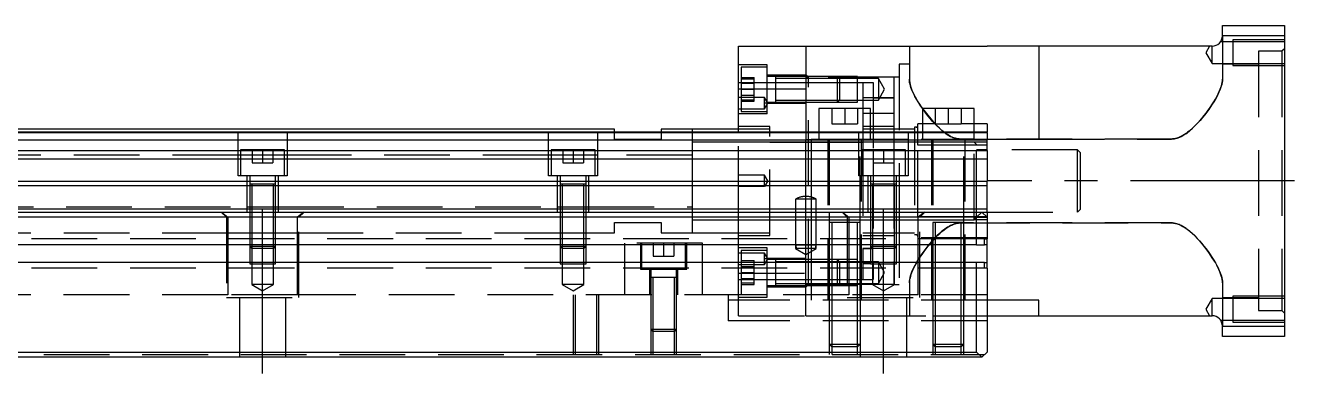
# Model space of a CAD drawing. Extents: x -20 to 920, y -365 to 120.
# Drawn here: x 454.1 to 699.5, y -328.6 to -261.5 of the extents above; entities that cross this region are included whole.
import ezdxf

# ---------------------------------------------------------------- set-up
doc = ezdxf.new("R2010")
doc.units = 0
doc.linetypes.add('CENTER', pattern=[50.8, 31.75, -6.35, 6.35, -6.35])
doc.linetypes.add('DASHED', pattern=[19.05, 12.7, -6.35])
doc.layers.get('0').update_dxf_attribs({"linetype": 'CONTINUOUS'})
doc.layers.add('CENTER', color=1, linetype='CENTER')

msp = doc.modelspace()

# ---------------------------------------------------------------- linework, layer by layer
at = {"color": 7, "linetype": 'CONTINUOUS'}
for p, q in [((685.5, -263.46), (685.5, -261.46)), ((685.5, -261.46), (697.5, -261.46)), ((697.5, -261.46), (697.5, -263.46)), ((697.5, -263.46), (685.5, -263.46)), ((697.5, -263.46), (697.5, -319.46)), ((592, -273.68), (592, -265.46)), ((592, -265.46), (605, -265.46)), ((605, -265.46), (640, -265.46)), ((605, -265.46), (605, -281.96)), ((650, -265.46), (640, -265.46)), ((683.5, -265.46), (650, -265.46)), ((650, -265.46), (650, -283.46)), ((592, -281.96), (592, -273.68)), ((592, -273.68), (605, -273.68)), ((607.5, -277.46), (607.5, -281.96)), ((617.5, -277.46), (607.5, -277.46)), ((617.5, -281.96), (617.5, -277.46)), ((627.5, -277.46), (627.5, -281.96)), ((637.5, -277.46), (627.5, -277.46)), ((637.5, -281.96), (637.5, -277.46)), ((568, -281.46), (394.5, -281.46)), ((394.5, -281.96), (640, -281.96)), ((568, -281.96), (568, -281.46)), ((583, -281.46), (577, -281.46)), ((577, -281.46), (577, -281.96)), ((592, -281.46), (583, -281.46)), ((583, -281.46), (583, -281.96)), ((583, -281.46), (583, -281.96)), ((640, -282.13), (640, -281.96)), ((394.5, -282.13), (640, -282.13)), ((394.5, -283.53), (640, -283.53)), ((640, -282.13), (640, -283.53)), ((650, -283.46), (640, -283.46)), ((640, -285.6), (640, -283.53)), ((394.5, -285.6), (640, -285.6)), ((640, -285.6), (640, -287.22)), ((394.5, -287.22), (640, -287.22)), ((640, -287.22), (640, -291.52)), ((394.5, -291.52), (640, -291.52)), ((640, -292.37), (640, -291.52)), ((0, -292.37), (640, -292.37)), ((640, -296.87), (640, -292.37)), ((0, -296.87), (640, -296.87)), ((1, -297.46), (639, -297.46)), ((638, -298.46), (2, -298.46)), ((638, -298.46), (639, -297.46)), ((638, -303.76), (638, -298.46)), ((639, -297.46), (640, -298.46)), ((639, -297.46), (640, -297.46)), ((640, -297.46), (640, -296.87)), ((640, -298.46), (640, -302.61)), ((635.5, -299.46), (629.5, -299.46)), ((638, -303.76), (2, -303.76)), ((638, -303.76), (639.5, -303.76)), ((639.5, -303.76), (639.5, -302.61)), ((639.5, -302.61), (640, -302.61)), ((640, -303.76), (639.5, -303.76)), ((640, -303.76), (640, -302.61)), ((640, -307.16), (640, -303.76)), ((638, -307.16), (2, -307.16)), ((639.5, -307.16), (638, -307.16)), ((638, -324.46), (638, -307.16)), ((639.5, -307.16), (640, -307.16)), ((639.5, -308.31), (639.5, -307.16)), ((640, -308.31), (639.5, -308.31)), ((640, -308.31), (640, -307.16)), ((640, -308.31), (640, -324.46)), ((650, -314.46), (640, -314.46)), ((650, -317.46), (650, -314.46)), ((640, -317.46), (650, -317.46)), ((650, -317.46), (683.5, -317.46)), ((685.5, -321.46), (685.5, -319.46)), ((685.5, -319.46), (697.5, -319.46)), ((697.5, -319.46), (697.5, -321.46)), ((697.5, -321.46), (685.5, -321.46)), ((639, -325.46), (1, -325.46)), ((2, -324.46), (638, -324.46)), ((639, -325.46), (638, -324.46)), ((640, -324.46), (639, -325.46))]:
    msp.add_line(p, q, dxfattribs=at)
at = {"color": 3, "linetype": 'DASHED'}
for p, q in [((685.12, -264.64), (685.14, -264.62)), ((687.5, -264.62), (685.14, -264.62)), ((685.5, -263.46), (685.5, -271.84)), ((697.5, -264.22), (687.5, -264.22)), ((687.5, -264.22), (687.5, -269.22)), ((697.5, -264.62), (687.5, -264.62)), ((625, -265.46), (625, -271.84)), ((683.01, -265.46), (682.29, -266.72)), ((682.29, -266.72), (683.5, -268.82)), ((683.5, -268.82), (683.5, -265.46)), ((697, -266.46), (692.5, -266.46)), ((692.5, -266.46), (692.5, -316.46)), ((697.5, -265.96), (697, -266.46)), ((697, -266.46), (697, -316.46)), ((597.5, -269.04), (592, -269.04)), ((597.5, -269.54), (592.5, -269.54)), ((592.5, -269.54), (592.5, -273.79)), ((597.5, -278.54), (597.5, -269.04)), ((625, -268.96), (623, -268.96)), ((623, -268.96), (623, -290.46)), ((683.5, -268.82), (687.5, -268.82)), ((692.5, -268.96), (685.5, -268.96)), ((687.5, -268.82), (697.5, -268.82)), ((687.5, -269.22), (697.5, -269.22)), ((592.5, -271.48), (595, -271.48)), ((592.5, -271.79), (595, -271.79)), ((595, -272.63), (595, -271.48)), ((605, -271.04), (597.5, -271.04)), ((599.1, -271.29), (597.5, -271.29)), ((599.1, -271.29), (599.09, -271.29)), ((599.1, -271.29), (599.1, -276.29)), ((599.1, -271.29), (599.1, -271.29)), ((605, -271.29), (599.1, -271.29)), ((599.1, -271.29), (599.1, -273.64)), ((599.1, -271.29), (599.1, -271.29)), ((605, -271.69), (599.1, -271.69)), ((605.5, -271.46), (605, -270.96)), ((611.1, -271.29), (605, -271.29)), ((611.1, -271.29), (605, -271.29)), ((605.5, -271.46), (605, -271.46)), ((611.5, -271.69), (605, -271.69)), ((622, -271.46), (605.5, -271.46)), ((605.5, -311.46), (605.5, -271.46)), ((611.5, -271.69), (611.1, -271.29)), ((615, -271.29), (611.1, -271.29)), ((611.1, -273.79), (611.1, -271.29)), ((615, -271.69), (611.5, -271.69)), ((611.5, -271.69), (611.5, -273.79)), ((615, -276.29), (615, -271.29)), ((619, -271.69), (615, -271.69)), ((620.21, -273.79), (619, -271.69)), ((619, -271.69), (619, -273.79)), ((623, -271.46), (622, -271.46)), ((622, -271.46), (622, -281.96)), ((625, -271.84), (625.01, -272.15)), ((625.01, -272.14), (625, -271.84)), ((625.05, -272.46), (625.01, -272.14)), ((625.01, -272.15), (625.06, -272.48)), ((685.49, -272.15), (685.44, -272.48)), ((685.45, -272.46), (685.49, -272.14)), ((685.49, -272.14), (685.5, -271.84)), ((685.5, -271.84), (685.49, -272.15)), ((592, -272.46), (592.5, -272.46)), ((592, -272.46), (592.5, -272.46)), ((592.5, -272.46), (597.5, -272.46)), ((592.5, -272.46), (597.5, -272.46)), ((592.5, -272.63), (595, -272.63)), ((592.5, -273.79), (592.5, -278.04)), ((592.5, -273.79), (595, -273.79)), ((595, -274.94), (595, -272.63)), ((597.5, -272.46), (599.1, -272.46)), ((597.5, -272.46), (599.1, -272.46)), ((599.1, -272.46), (605, -272.46)), ((599.1, -272.46), (605, -272.46)), ((599.1, -273.64), (599.1, -273.92)), ((599.1, -273.79), (599.1, -276.29)), ((599.1, -273.92), (599.1, -275.55)), ((605, -272.46), (616, -272.46)), ((605, -272.46), (616, -272.46)), ((611.1, -276.29), (611.1, -273.79)), ((611.5, -273.79), (611.5, -275.89)), ((616, -272.46), (618, -272.46)), ((616, -272.46), (616, -277.46)), ((618, -272.46), (618, -285.46)), ((619, -275.89), (620.21, -273.79)), ((619, -273.79), (619, -275.89)), ((625.12, -272.77), (625.05, -272.46)), ((625.06, -272.48), (625.13, -272.83)), ((625.2, -273.09), (625.12, -272.77)), ((625.13, -272.83), (625.23, -273.18)), ((625.3, -273.43), (625.2, -273.09)), ((625.23, -273.18), (625.35, -273.56)), ((625.43, -273.77), (625.3, -273.43)), ((625.35, -273.56), (625.5, -273.96)), ((625.62, -274.22), (625.43, -273.77)), ((625.5, -273.96), (625.68, -274.36)), ((625.83, -274.69), (625.62, -274.22)), ((625.68, -274.36), (625.87, -274.77)), ((626.08, -275.17), (625.83, -274.69)), ((684.42, -275.17), (684.67, -274.69)), ((684.82, -274.36), (684.63, -274.77)), ((684.67, -274.69), (684.88, -274.22)), ((685, -273.96), (684.82, -274.36)), ((684.88, -274.22), (685.07, -273.77)), ((685.15, -273.56), (685, -273.96)), ((685.07, -273.77), (685.2, -273.43)), ((685.27, -273.18), (685.15, -273.56)), ((685.2, -273.43), (685.3, -273.09)), ((685.37, -272.83), (685.27, -273.18)), ((685.3, -273.09), (685.38, -272.77)), ((685.44, -272.48), (685.37, -272.83)), ((685.38, -272.77), (685.45, -272.46)), ((597, -275.36), (592, -275.36)), ((592.5, -274.94), (595, -274.94)), ((592.5, -275.79), (595, -275.79)), ((592.5, -276.1), (595, -276.1)), ((595, -276.1), (595, -274.94)), ((597.66, -276.46), (597, -275.36)), ((597, -276.46), (597, -275.36)), ((597.5, -276.46), (597, -276.46)), ((597, -277.56), (597.66, -276.46)), ((597.66, -276.46), (597, -276.46)), ((597, -277.56), (597, -276.46)), ((597.5, -276.29), (599.1, -276.29)), ((597.66, -276.46), (597.5, -276.46)), ((605, -276.54), (597.5, -276.54)), ((599.09, -276.29), (599.1, -276.29)), ((599.1, -275.55), (599.1, -276.29)), ((599.1, -275.89), (605, -275.89)), ((599.1, -276.29), (599.1, -276.29)), ((599.1, -276.29), (605, -276.29)), ((605, -275.89), (611.5, -275.89)), ((605, -276.29), (611.1, -276.29)), ((605, -276.29), (611.1, -276.29)), ((611.1, -276.29), (611.5, -275.89)), ((611.1, -276.29), (615, -276.29)), ((611.5, -275.89), (615, -275.89)), ((615, -275.89), (619, -275.89)), ((618, -275.46), (616, -275.46)), ((618, -275.46), (622, -275.46)), ((622, -275.46), (618, -275.46)), ((625.87, -274.77), (626.11, -275.23)), ((626.36, -275.69), (626.08, -275.17)), ((626.11, -275.23), (626.37, -275.71)), ((626.68, -276.22), (626.36, -275.69)), ((626.37, -275.71), (626.66, -276.18)), ((626.66, -276.18), (626.96, -276.67)), ((627.02, -276.75), (626.68, -276.22)), ((626.96, -276.67), (627.3, -277.17)), ((627.38, -277.3), (627.02, -276.75)), ((627.3, -277.17), (627.51, -277.49)), ((683.2, -277.17), (682.85, -277.68)), ((683.12, -277.3), (683.48, -276.75)), ((683.54, -276.67), (683.2, -277.17)), ((683.48, -276.75), (683.82, -276.22)), ((683.84, -276.18), (683.54, -276.67)), ((683.82, -276.22), (684.14, -275.69)), ((684.13, -275.71), (683.84, -276.18)), ((684.39, -275.23), (684.13, -275.71)), ((684.14, -275.69), (684.42, -275.17)), ((684.63, -274.77), (684.39, -275.23)), ((592, -277.56), (597, -277.56)), ((597.5, -278.54), (592, -278.54)), ((592.5, -278.04), (597.5, -278.04)), ((610, -277.46), (610, -280.46)), ((612.5, -277.46), (612.5, -280.46)), ((615, -277.46), (615, -280.46)), ((616, -277.46), (616, -281.96)), ((617.5, -278.46), (616, -278.46)), ((617.5, -278.46), (616, -278.46)), ((622, -278.46), (617.5, -278.46)), ((622, -278.46), (617.5, -278.46)), ((627.76, -277.83), (627.38, -277.3)), ((627.51, -277.49), (629.94, -280.46)), ((628.16, -278.36), (627.76, -277.83)), ((628.57, -278.9), (628.16, -278.36)), ((629.01, -279.43), (628.57, -278.9)), ((629.43, -279.91), (629.01, -279.43)), ((630, -277.46), (630, -280.46)), ((632.5, -277.46), (632.5, -280.46)), ((635, -277.46), (635, -280.46)), ((681.07, -279.91), (681.49, -279.43)), ((681.64, -279.25), (681.18, -279.79)), ((681.49, -279.43), (681.93, -278.9)), ((682.08, -278.7), (681.64, -279.25)), ((681.93, -278.9), (682.34, -278.36)), ((682.47, -278.19), (682.08, -278.7)), ((682.34, -278.36), (682.74, -277.83)), ((682.85, -277.68), (682.47, -278.19)), ((682.74, -277.83), (683.12, -277.3)), ((495.25, -290.46), (495.25, -281.96)), ((504.75, -281.96), (504.75, -290.46)), ((555.25, -290.46), (555.25, -281.96)), ((564.75, -281.96), (564.75, -290.46)), ((568, -283.46), (568, -281.96)), ((577, -281.96), (577, -283.46)), ((583, -281.96), (583, -291.46)), ((583, -281.96), (583, -291.46)), ((598, -280.96), (592, -280.96)), ((598, -281.46), (592, -281.46)), ((592, -297.46), (592, -281.96)), ((598, -301.96), (598, -280.96)), ((605, -281.96), (605, -283.46)), ((607.5, -281.96), (607.5, -283.46)), ((610, -280.46), (612.5, -280.46)), ((612.5, -280.46), (615, -280.46)), ((615.25, -290.46), (615.25, -281.96)), ((622, -280.96), (616, -280.96)), ((617.5, -281.46), (616, -281.46)), ((616, -281.96), (616, -283.46)), ((622, -281.46), (617.5, -281.46)), ((617.5, -283.46), (617.5, -281.96)), ((626, -281.46), (622, -281.46)), ((622, -281.96), (622, -283.46)), ((624.75, -281.96), (624.75, -290.46)), ((626.31, -281.09), (626, -281.09)), ((626, -281.09), (626, -281.96)), ((626, -281.96), (626, -283.46)), ((626.63, -281.96), (626.63, -280.46)), ((627.5, -280.46), (626.63, -280.46)), ((626.63, -283.46), (626.63, -281.96)), ((630, -280.46), (627.5, -280.46)), ((627.5, -281.96), (627.5, -283.46)), ((629.86, -280.39), (629.43, -279.91)), ((630.32, -280.85), (629.86, -280.39)), ((629.94, -280.46), (631.58, -281.97)), ((630, -280.46), (632.5, -280.46)), ((630.8, -281.31), (630.32, -280.85)), ((631.3, -281.75), (630.8, -281.31)), ((631.83, -282.16), (631.3, -281.75)), ((631.58, -281.97), (631.72, -282.07)), ((631.72, -282.07), (632.01, -282.29)), ((632.5, -280.46), (635, -280.46)), ((637.5, -280.46), (635, -280.46)), ((640, -280.46), (637.5, -280.46)), ((637.5, -283.46), (637.5, -281.96)), ((640, -280.46), (640, -281.96)), ((678.78, -282.07), (678.49, -282.29)), ((678.67, -282.16), (679.2, -281.75)), ((679.07, -281.85), (678.78, -282.07)), ((679.64, -281.36), (679.07, -281.85)), ((679.2, -281.75), (679.7, -281.31)), ((680.18, -280.85), (679.64, -281.36)), ((679.7, -281.31), (680.18, -280.85)), ((680.69, -280.33), (680.18, -280.85)), ((680.18, -280.85), (680.64, -280.39)), ((680.64, -280.39), (681.07, -279.91)), ((681.18, -279.79), (680.69, -280.33)), ((577, -283.46), (568, -283.46)), ((592, -283.96), (583, -283.96)), ((598, -283.96), (592, -283.96)), ((605, -283.96), (598, -283.96)), ((598, -283.96), (605, -283.96)), ((605, -283.46), (606, -283.46)), ((605, -294.46), (605, -283.46)), ((609.5, -283.96), (605, -283.96)), ((605, -283.96), (609.5, -283.96)), ((615.25, -283.46), (606, -283.46)), ((606, -283.46), (606, -294.58)), ((609.25, -283.46), (609.25, -314.46)), ((609.5, -283.46), (609.5, -297.46)), ((615.25, -283.96), (609.5, -283.96)), ((609.5, -283.96), (615.25, -283.96)), ((624.75, -283.46), (615.25, -283.46)), ((615.5, -283.96), (615.25, -283.96)), ((615.25, -283.96), (615.5, -283.96)), ((615.5, -299.47), (615.5, -283.46)), ((616, -283.96), (615.5, -283.96)), ((615.5, -283.96), (616, -283.96)), ((615.75, -285.46), (615.75, -283.46)), ((616, -283.46), (616, -285.46)), ((622, -283.96), (616, -283.96)), ((622, -283.46), (622, -285.46)), ((624.75, -283.96), (622, -283.96)), ((640, -283.46), (624.75, -283.46)), ((626, -283.96), (624.75, -283.96)), ((626, -283.46), (626, -301.84)), ((626.63, -283.96), (626, -283.96)), ((626.63, -283.96), (626, -283.96)), ((626.63, -284.54), (626.63, -283.46)), ((629.5, -283.96), (626.63, -283.96)), ((629.5, -283.96), (626.63, -283.96)), ((626.63, -298.39), (626.63, -284.54)), ((629.5, -284.54), (626.63, -284.54)), ((629.25, -283.46), (629.25, -314.46)), ((629.5, -283.46), (629.5, -299.47)), ((635.5, -283.96), (629.5, -283.96)), ((635.5, -283.96), (629.5, -283.96)), ((635.5, -284.54), (629.5, -284.54)), ((632.1, -282.35), (631.83, -282.16)), ((632.01, -282.29), (632.31, -282.49)), ((632.38, -282.53), (632.1, -282.35)), ((632.31, -282.49), (632.63, -282.68)), ((632.66, -282.7), (632.38, -282.53)), ((632.63, -282.68), (632.96, -282.86)), ((632.95, -282.86), (632.66, -282.7)), ((633.25, -283), (632.95, -282.86)), ((632.96, -282.86), (633.17, -282.96)), ((633.17, -282.96), (633.39, -283.06)), ((633.57, -283.12), (633.25, -283)), ((633.39, -283.06), (633.61, -283.14)), ((633.74, -283.18), (633.57, -283.12)), ((633.61, -283.14), (633.84, -283.21)), ((633.92, -283.24), (633.74, -283.18)), ((633.84, -283.21), (634.07, -283.28)), ((634.1, -283.28), (633.92, -283.24)), ((634.07, -283.28), (634.31, -283.33)), ((634.28, -283.32), (634.1, -283.28)), ((634.46, -283.35), (634.28, -283.32)), ((634.31, -283.33), (634.48, -283.35)), ((634.64, -283.37), (634.46, -283.35)), ((634.48, -283.35), (634.65, -283.37)), ((634.82, -283.38), (634.64, -283.37)), ((634.65, -283.37), (634.83, -283.38)), ((635, -283.39), (634.82, -283.38)), ((634.83, -283.38), (635, -283.39)), ((675.5, -283.39), (635, -283.39)), ((635, -283.39), (637.5, -283.39)), ((635.5, -299.47), (635.5, -283.46)), ((637.5, -283.96), (635.5, -283.96)), ((637.5, -283.96), (635.5, -283.96)), ((640, -284.54), (635.5, -284.54)), ((635.75, -314.46), (635.75, -283.46)), ((637.5, -283.39), (640, -283.39)), ((638, -284.46), (637.5, -283.96)), ((637.5, -298.96), (637.5, -283.96)), ((640, -283.96), (637.5, -283.96)), ((638, -298.46), (638, -284.46)), ((640, -283.39), (650, -283.39)), ((650, -283.39), (675.5, -283.39)), ((675.5, -283.39), (675.68, -283.38)), ((675.67, -283.38), (675.5, -283.39)), ((675.85, -283.37), (675.67, -283.38)), ((675.68, -283.38), (675.86, -283.37)), ((676.02, -283.35), (675.85, -283.37)), ((675.86, -283.37), (676.04, -283.35)), ((676.19, -283.33), (676.02, -283.35)), ((676.04, -283.35), (676.22, -283.32)), ((676.43, -283.28), (676.19, -283.33)), ((676.22, -283.32), (676.4, -283.28)), ((676.4, -283.28), (676.58, -283.24)), ((676.66, -283.21), (676.43, -283.28)), ((676.58, -283.24), (676.76, -283.18)), ((676.89, -283.14), (676.66, -283.21)), ((676.76, -283.18), (676.93, -283.12)), ((677.11, -283.06), (676.89, -283.14)), ((676.93, -283.12), (677.25, -283)), ((677.33, -282.96), (677.11, -283.06)), ((677.25, -283), (677.55, -282.86)), ((677.54, -282.86), (677.33, -282.96)), ((677.87, -282.68), (677.54, -282.86)), ((677.55, -282.86), (677.84, -282.7)), ((677.84, -282.7), (678.12, -282.53)), ((678.19, -282.49), (677.87, -282.68)), ((678.12, -282.53), (678.4, -282.35)), ((678.49, -282.29), (678.19, -282.49)), ((678.4, -282.35), (678.67, -282.16)), ((495.25, -286.46), (444.75, -286.46)), ((495.75, -286.46), (495.25, -286.46)), ((495.75, -285.46), (495.75, -290.46)), ((504.25, -285.46), (495.75, -285.46)), ((504.25, -286.46), (495.75, -286.46)), ((498, -285.46), (498, -287.96)), ((500, -285.46), (500, -287.96)), ((502, -285.46), (502, -287.96)), ((504.25, -290.46), (504.25, -285.46)), ((504.75, -286.46), (504.25, -286.46)), ((555.25, -286.46), (504.75, -286.46)), ((555.75, -286.46), (555.25, -286.46)), ((555.75, -285.46), (555.75, -290.46)), ((564.25, -285.46), (555.75, -285.46)), ((564.25, -286.46), (555.75, -286.46)), ((558, -285.46), (558, -287.96)), ((560, -285.46), (560, -287.96)), ((562, -285.46), (562, -287.96)), ((564.25, -290.46), (564.25, -285.46)), ((564.75, -286.46), (564.25, -286.46)), ((583, -286.46), (564.75, -286.46)), ((615.75, -285.46), (615.75, -290.46)), ((624.25, -285.46), (615.75, -285.46)), ((616, -285.46), (616, -307.16)), ((618, -285.46), (618, -287.96)), ((620, -285.46), (620, -287.96)), ((622, -285.46), (622, -287.96)), ((624.25, -290.46), (624.25, -285.46)), ((640, -285.46), (638, -285.46)), ((657.5, -285.46), (640, -285.46)), ((658, -285.96), (657.5, -285.46)), ((657.5, -297.46), (657.5, -285.46)), ((658, -285.96), (658, -296.96)), ((498, -287.96), (500, -287.96)), ((500, -287.96), (502, -287.96)), ((558, -287.96), (560, -287.96)), ((560, -287.96), (562, -287.96)), ((618, -287.96), (618, -310.46)), ((618, -287.96), (620, -287.96)), ((620, -287.96), (622, -287.96)), ((622, -287.96), (622, -307.16)), ((504.75, -290.46), (495.25, -290.46)), ((497, -297.46), (497, -290.46)), ((497.5, -290.46), (497.5, -292.06)), ((502.5, -292.06), (502.5, -290.46)), ((503, -290.46), (503, -297.46)), ((564.75, -290.46), (555.25, -290.46)), ((557, -297.46), (557, -290.46)), ((557.5, -290.46), (557.5, -292.06)), ((562.5, -292.06), (562.5, -290.46)), ((563, -290.46), (563, -297.46)), ((583, -291.46), (583, -297.46)), ((583, -291.46), (583, -297.46)), ((597, -290.36), (592, -290.36)), ((597.66, -291.46), (597, -290.36)), ((597, -292.56), (597, -290.36)), ((597.66, -291.46), (597, -292.56)), ((624.75, -290.46), (615.25, -290.46)), ((615.75, -314.46), (615.75, -290.46)), ((617, -297.46), (617, -290.46)), ((617.5, -290.46), (617.5, -292.06)), ((622.5, -292.06), (622.5, -290.46)), ((623, -290.46), (623, -297.46)), ((502.5, -292.06), (497.5, -292.06)), ((497.5, -292.06), (497.5, -292.07)), ((497.5, -292.06), (497.5, -297.46)), ((497.5, -292.06), (497.5, -292.06)), ((497.9, -292.06), (497.9, -297.46)), ((502.1, -297.46), (502.1, -292.06)), ((502.5, -292.07), (502.5, -292.06)), ((502.5, -292.06), (502.5, -292.06)), ((502.5, -297.46), (502.5, -292.06)), ((562.5, -292.06), (557.5, -292.06)), ((557.5, -292.06), (557.5, -297.46)), ((557.5, -292.06), (557.5, -292.06)), ((557.5, -292.06), (557.5, -292.07)), ((557.9, -292.06), (557.9, -297.46)), ((562.1, -297.46), (562.1, -292.06)), ((562.5, -292.06), (562.5, -292.06)), ((562.5, -297.46), (562.5, -292.06)), ((562.5, -292.07), (562.5, -292.06)), ((597, -292.56), (592, -292.56)), ((622.5, -292.06), (617.5, -292.06)), ((622.5, -292.06), (617.5, -292.06)), ((617.5, -292.06), (617.5, -297.46)), ((617.5, -292.06), (617.5, -292.06)), ((617.5, -292.06), (617.5, -292.07)), ((617.9, -292.06), (617.9, -297.46)), ((622.1, -297.46), (622.1, -292.06)), ((622.5, -292.06), (622.5, -292.06)), ((622.5, -297.46), (622.5, -292.06)), ((622.5, -292.07), (622.5, -292.06)), ((443, -296.46), (497, -296.46)), ((497, -296.46), (497.5, -296.46)), ((497.5, -296.46), (497.9, -296.46)), ((497.9, -296.46), (502.1, -296.46)), ((502.1, -296.46), (502.5, -296.46)), ((502.5, -296.46), (503, -296.46)), ((503, -296.46), (557, -296.46)), ((557, -296.46), (557.5, -296.46)), ((557.5, -296.46), (557.9, -296.46)), ((557.9, -296.46), (562.1, -296.46)), ((562.1, -296.46), (562.5, -296.46)), ((562.5, -296.46), (563, -296.46)), ((563, -296.46), (583, -296.46)), ((603, -294.96), (603, -297.46)), ((607, -294.96), (603, -294.96)), ((605.06, -294.46), (604.94, -294.46)), ((605, -297.46), (605, -294.46)), ((606, -294.58), (606, -297.46)), ((607, -297.46), (607, -294.96)), ((492, -297.46), (493, -298.46)), ((492.06, -297.46), (493.29, -298.46)), ((493, -298.46), (493, -313.96)), ((493.29, -298.46), (493.29, -303.76)), ((497.5, -297.46), (497.5, -303.76)), ((497.5, -297.46), (497.5, -303.76)), ((497.9, -297.46), (497.9, -303.76)), ((502.1, -303.76), (502.1, -297.46)), ((502.5, -303.76), (502.5, -297.46)), ((502.5, -303.76), (502.5, -297.46)), ((507.94, -297.46), (506.71, -298.46)), ((506.71, -303.76), (506.71, -298.46)), ((507, -298.46), (508, -297.46)), ((507, -313.96), (507, -298.46)), ((557.5, -297.46), (557.5, -303.76)), ((557.5, -297.46), (557.5, -303.76)), ((557.9, -297.46), (557.9, -303.76)), ((562.1, -303.76), (562.1, -297.46)), ((562.5, -303.76), (562.5, -297.46)), ((562.5, -303.76), (562.5, -297.46)), ((583, -297.46), (583, -301.46)), ((583, -297.46), (583, -301.46)), ((583, -298.96), (592, -298.96)), ((592, -303.76), (592, -297.46)), ((592, -298.96), (598, -298.96)), ((598, -298.96), (603, -298.96)), ((598, -298.96), (603, -298.96)), ((603, -297.46), (603, -303.76)), ((603, -298.96), (605, -298.96)), ((603, -298.96), (605, -298.96)), ((605, -303.76), (605, -297.46)), ((605, -298.96), (607, -298.96)), ((605, -298.96), (607, -298.96)), ((606, -297.46), (606, -303.76)), ((607, -303.76), (607, -297.46)), ((607, -298.96), (609.5, -298.96)), ((607, -298.96), (609.5, -298.96)), ((609.5, -297.46), (609.5, -299.46)), ((609.5, -298.96), (616, -298.96)), ((609.5, -298.96), (616, -298.96)), ((612, -297.46), (613, -298.46)), ((612.06, -297.46), (613.29, -298.46)), ((613, -298.46), (613, -313.96)), ((613.29, -298.46), (613.29, -303.76)), ((616, -298.96), (626, -298.96)), ((617.5, -297.46), (617.5, -303.76)), ((617.5, -297.46), (617.5, -303.76)), ((617.9, -297.46), (617.9, -303.76)), ((622.1, -303.76), (622.1, -297.46)), ((622.5, -303.76), (622.5, -297.46)), ((622.5, -303.76), (622.5, -297.46)), ((623, -297.46), (623, -313.96)), ((626, -298.96), (637.5, -298.96)), ((626.63, -298.39), (626.63, -302.46)), ((640, -298.39), (626.63, -298.39)), ((627.94, -297.46), (626.71, -298.46)), ((626.71, -303.76), (626.71, -298.46)), ((627, -298.46), (628, -297.46)), ((627, -313.96), (627, -298.46)), ((637.5, -298.96), (638, -298.46)), ((640, -298.96), (637.5, -298.96)), ((638, -298.46), (640, -298.46)), ((640, -297.46), (657.5, -297.46)), ((640, -297.46), (640, -298.39)), ((657.5, -297.46), (658, -296.96)), ((442.5, -301.46), (493.29, -301.46)), ((493.29, -301.46), (497.5, -301.46)), ((497.5, -301.46), (497.9, -301.46)), ((497.9, -301.46), (502.1, -301.46)), ((502.1, -301.46), (502.5, -301.46)), ((502.5, -301.46), (506.71, -301.46)), ((506.71, -301.46), (557.5, -301.46)), ((557.5, -301.46), (557.9, -301.46)), ((557.9, -301.46), (562.1, -301.46)), ((562.1, -301.46), (562.5, -301.46)), ((562.5, -301.46), (568, -301.46)), ((568, -299.46), (577, -299.46)), ((568, -301.46), (568, -299.46)), ((577, -299.46), (577, -301.46)), ((577, -301.46), (583, -301.46)), ((583, -301.46), (592, -301.46)), ((592, -301.46), (598, -301.46)), ((615.5, -299.46), (609.5, -299.46)), ((609.5, -299.46), (609.5, -299.47)), ((609.5, -299.46), (609.5, -303.76)), ((609.5, -299.46), (609.5, -299.46)), ((610, -299.46), (610, -303.76)), ((615, -307.16), (615, -299.46)), ((615.5, -307.16), (615.5, -299.46)), ((616, -301.46), (626, -301.46)), ((635.5, -299.46), (629.5, -299.46)), ((629.5, -299.46), (629.5, -307.16)), ((630, -299.46), (630, -307.16)), ((630.32, -302.08), (630.86, -301.57)), ((630.8, -301.62), (630.32, -302.08)), ((631.3, -301.18), (630.8, -301.62)), ((630.86, -301.57), (631.43, -301.08)), ((631.83, -300.77), (631.3, -301.18)), ((631.43, -301.08), (631.72, -300.86)), ((631.72, -300.86), (632.01, -300.64)), ((632.1, -300.58), (631.83, -300.77)), ((632.01, -300.64), (632.31, -300.44)), ((632.38, -300.4), (632.1, -300.58)), ((632.31, -300.44), (632.63, -300.25)), ((632.66, -300.23), (632.38, -300.4)), ((632.63, -300.25), (632.96, -300.07)), ((632.95, -300.07), (632.66, -300.23)), ((633.25, -299.93), (632.95, -300.07)), ((632.96, -300.07), (633.17, -299.97)), ((633.17, -299.97), (633.39, -299.87)), ((633.57, -299.81), (633.25, -299.93)), ((633.39, -299.87), (633.61, -299.79)), ((633.74, -299.75), (633.57, -299.81)), ((633.61, -299.79), (633.84, -299.72)), ((633.92, -299.69), (633.74, -299.75)), ((633.84, -299.72), (634.07, -299.65)), ((634.1, -299.65), (633.92, -299.69)), ((634.07, -299.65), (634.31, -299.6)), ((634.28, -299.61), (634.1, -299.65)), ((634.46, -299.58), (634.28, -299.61)), ((634.31, -299.6), (634.48, -299.58)), ((634.64, -299.56), (634.46, -299.58)), ((634.48, -299.58), (634.65, -299.56)), ((634.82, -299.55), (634.64, -299.56)), ((634.65, -299.56), (634.83, -299.55)), ((635, -299.54), (634.82, -299.55)), ((634.83, -299.55), (635, -299.54)), ((635, -307.16), (635, -299.46)), ((635.56, -299.54), (635, -299.54)), ((635, -299.54), (635.56, -299.54)), ((635.5, -307.16), (635.5, -299.46)), ((675.5, -299.54), (635.56, -299.54)), ((635.56, -299.54), (675.5, -299.54)), ((675.5, -299.54), (675.68, -299.55)), ((675.67, -299.55), (675.5, -299.54)), ((675.85, -299.56), (675.67, -299.55)), ((675.68, -299.55), (675.86, -299.56)), ((676.02, -299.58), (675.85, -299.56)), ((675.86, -299.56), (676.04, -299.58)), ((676.19, -299.6), (676.02, -299.58)), ((676.04, -299.58), (676.22, -299.61)), ((676.43, -299.65), (676.19, -299.6)), ((676.22, -299.61), (676.4, -299.65)), ((676.4, -299.65), (676.58, -299.69)), ((676.66, -299.72), (676.43, -299.65)), ((676.58, -299.69), (676.76, -299.75)), ((676.89, -299.79), (676.66, -299.72)), ((676.76, -299.75), (676.93, -299.81)), ((677.11, -299.87), (676.89, -299.79)), ((676.93, -299.81), (677.25, -299.93)), ((677.33, -299.97), (677.11, -299.87)), ((677.25, -299.93), (677.55, -300.07)), ((677.54, -300.07), (677.33, -299.97)), ((677.87, -300.25), (677.54, -300.07)), ((677.55, -300.07), (677.84, -300.23)), ((677.84, -300.23), (678.12, -300.4)), ((678.19, -300.44), (677.87, -300.25)), ((678.12, -300.4), (678.4, -300.58)), ((678.49, -300.64), (678.19, -300.44)), ((678.4, -300.58), (678.67, -300.77)), ((678.78, -300.86), (678.49, -300.64)), ((678.67, -300.77), (679.2, -301.18)), ((679.07, -301.08), (678.78, -300.86)), ((679.64, -301.57), (679.07, -301.08)), ((679.2, -301.18), (679.7, -301.62)), ((680.18, -302.08), (679.64, -301.57)), ((679.7, -301.62), (680.18, -302.08)), ((639.5, -302.61), (0.5, -302.61)), ((493.29, -303.76), (493.29, -307.16)), ((497.5, -303.76), (497.5, -304.07)), ((497.5, -303.76), (497.5, -304.07)), ((497.5, -304.07), (497.9, -304.47)), ((497.5, -304.07), (502.5, -304.07)), ((497.5, -304.07), (497.5, -307.16)), ((497.9, -303.76), (497.9, -304.47)), ((502.1, -304.47), (502.1, -303.76)), ((502.1, -304.47), (502.5, -304.07)), ((502.5, -304.07), (502.5, -303.76)), ((502.5, -304.07), (502.5, -303.76)), ((502.5, -307.16), (502.5, -304.07)), ((506.71, -307.16), (506.71, -303.76)), ((557.5, -303.76), (557.5, -304.07)), ((557.5, -303.76), (557.5, -304.07)), ((557.5, -304.07), (557.9, -304.47)), ((557.5, -304.07), (562.5, -304.07)), ((557.5, -304.07), (557.5, -307.16)), ((557.9, -303.76), (557.9, -304.47)), ((562.1, -304.47), (562.1, -303.76)), ((562.1, -304.47), (562.5, -304.07)), ((562.5, -304.07), (562.5, -303.76)), ((562.5, -304.07), (562.5, -303.76)), ((562.5, -307.16), (562.5, -304.07)), ((585, -303.46), (570, -303.46)), ((570, -303.76), (570, -303.46)), ((570, -307.16), (570, -303.76)), ((573, -303.46), (573, -308.46)), ((573.25, -303.46), (573.25, -303.76)), ((573.25, -303.76), (573.25, -307.16)), ((575.5, -303.46), (575.5, -305.96)), ((577.5, -303.46), (577.5, -305.96)), ((579.5, -303.46), (579.5, -305.96)), ((581.75, -303.76), (581.75, -303.46)), ((581.75, -307.16), (581.75, -303.76)), ((582, -308.46), (582, -303.46)), ((585, -303.76), (585, -303.46)), ((585, -307.16), (585, -303.76)), ((592, -301.96), (598, -301.96)), ((592, -307.16), (592, -303.76)), ((603, -303.76), (603, -303.83)), ((603, -303.83), (603, -304.47)), ((603, -303.83), (603.17, -304.47)), ((607, -303.83), (603, -303.83)), ((605, -304.47), (605, -303.76)), ((606, -303.76), (606, -304.47)), ((606.83, -304.47), (607, -303.83)), ((607, -303.83), (607, -303.76)), ((607, -304.47), (607, -303.83)), ((609.5, -303.76), (609.5, -307.16)), ((610, -303.76), (610, -307.16)), ((613.29, -303.76), (613.29, -307.16)), ((616, -301.96), (622, -301.96)), ((617.5, -303.76), (617.5, -304.07)), ((617.5, -303.76), (617.5, -304.07)), ((617.5, -304.07), (617.9, -304.47)), ((617.5, -304.07), (622.5, -304.07)), ((617.5, -304.07), (617.5, -307.16)), ((617.9, -303.76), (617.9, -304.47)), ((622.1, -304.47), (622.1, -303.76)), ((622.1, -304.47), (622.5, -304.07)), ((622.5, -304.07), (622.5, -303.76)), ((622.5, -304.07), (622.5, -303.76)), ((622.5, -307.16), (622.5, -304.07)), ((626.31, -301.84), (626, -301.84)), ((640, -302.46), (626.63, -302.46)), ((626.71, -307.16), (626.71, -303.76)), ((628.57, -304.03), (628.16, -304.57)), ((628.42, -304.23), (628.86, -303.68)), ((629.01, -303.5), (628.57, -304.03)), ((628.86, -303.68), (629.32, -303.14)), ((629.43, -303.02), (629.01, -303.5)), ((629.32, -303.14), (629.81, -302.6)), ((629.5, -302.94), (629.43, -303.02)), ((630, -302.41), (629.5, -302.94)), ((629.81, -302.6), (630.32, -302.08)), ((630.32, -302.08), (630, -302.41)), ((680.18, -302.08), (680.64, -302.54)), ((680.69, -302.6), (680.18, -302.08)), ((680.64, -302.54), (681.07, -303.02)), ((681.18, -303.14), (680.69, -302.6)), ((681.07, -303.02), (681.49, -303.5)), ((681.64, -303.68), (681.18, -303.14)), ((681.49, -303.5), (681.93, -304.03)), ((682.08, -304.23), (681.64, -303.68)), ((681.93, -304.03), (682.34, -304.57)), ((502.1, -304.47), (497.9, -304.47)), ((497.9, -304.47), (497.9, -307.46)), ((502.1, -307.46), (502.1, -304.47)), ((562.1, -304.47), (557.9, -304.47)), ((557.9, -304.47), (557.9, -307.46)), ((562.1, -307.46), (562.1, -304.47)), ((575.5, -305.96), (577.5, -305.96)), ((577.5, -305.96), (579.5, -305.96)), ((597.5, -304.39), (592, -304.39)), ((597, -305.36), (592, -305.36)), ((597.5, -304.89), (592.5, -304.89)), ((592.5, -304.89), (592.5, -307.16)), ((597.66, -306.46), (597, -305.36)), ((597, -306.46), (597, -305.36)), ((597, -307.56), (597.66, -306.46)), ((597, -307.56), (597, -306.46)), ((597.66, -306.46), (597, -306.46)), ((597.5, -309.14), (597.5, -304.39)), ((605, -306.39), (597.5, -306.39)), ((603, -304.47), (605, -305.62)), ((607, -304.47), (603, -304.47)), ((605, -305.62), (607, -304.47)), ((605, -307.16), (605, -304.47)), ((606, -304.47), (606, -307.16)), ((616, -304.47), (617.9, -304.47)), ((617.9, -304.47), (616, -304.47)), ((622.1, -304.47), (617.9, -304.47)), ((617.9, -304.47), (617.9, -307.46)), ((622.1, -307.46), (622.1, -304.47)), ((626.66, -306.75), (626.96, -306.26)), ((627.02, -306.18), (626.71, -306.67)), ((626.96, -306.26), (627.3, -305.76)), ((627.38, -305.63), (627.02, -306.18)), ((627.3, -305.76), (627.65, -305.25)), ((627.76, -305.1), (627.38, -305.63)), ((627.65, -305.25), (628.03, -304.74)), ((628.16, -304.57), (627.76, -305.1)), ((628.03, -304.74), (628.42, -304.23)), ((682.47, -304.74), (682.08, -304.23)), ((682.34, -304.57), (682.74, -305.1)), ((682.85, -305.25), (682.47, -304.74)), ((682.74, -305.1), (683.12, -305.63)), ((683.2, -305.76), (682.85, -305.25)), ((683.12, -305.63), (683.48, -306.18)), ((683.54, -306.26), (683.2, -305.76)), ((683.48, -306.18), (683.82, -306.71)), ((683.84, -306.75), (683.54, -306.26)), ((639.5, -308.31), (0.5, -308.31)), ((493.29, -307.16), (493.29, -313.46)), ((497.5, -307.16), (497.5, -307.46)), ((497.5, -307.46), (502.5, -307.46)), ((497.9, -307.46), (497.9, -311.46)), ((502.1, -311.46), (502.1, -307.46)), ((502.5, -307.46), (502.5, -307.16)), ((506.71, -313.46), (506.71, -307.16)), ((557.5, -307.16), (557.5, -307.46)), ((557.5, -307.46), (562.5, -307.46)), ((557.9, -307.46), (557.9, -311.46)), ((562.1, -311.46), (562.1, -307.46)), ((562.5, -307.46), (562.5, -307.16)), ((570, -313.46), (570, -307.16)), ((573, -308.46), (582, -308.46)), ((573.25, -307.16), (573.25, -308.46)), ((574.75, -308.46), (574.75, -313.46)), ((575, -308.46), (575, -310.06)), ((580, -310.06), (580, -308.46)), ((580.25, -313.46), (580.25, -308.46)), ((581.75, -308.46), (581.75, -307.16)), ((585, -313.46), (585, -307.16)), ((592, -309.25), (592, -307.16)), ((592, -307.56), (597, -307.56)), ((592.5, -306.83), (595, -306.83)), ((592.5, -307.14), (595, -307.14)), ((592.5, -307.16), (592.5, -313.39)), ((592.5, -307.99), (595, -307.99)), ((595, -307.14), (595, -306.83)), ((595, -309.14), (595, -307.14)), ((599.1, -306.64), (597.5, -306.64)), ((599.1, -306.64), (599.09, -306.64)), ((599.1, -306.64), (599.1, -306.64)), ((605, -306.64), (599.1, -306.64)), ((599.1, -306.64), (599.1, -307.16)), ((605, -307.04), (599.1, -307.04)), ((599.1, -307.16), (599.1, -311.64)), ((609.5, -306.64), (605, -306.64)), ((609.5, -306.64), (605, -306.64)), ((609.5, -307.04), (605, -307.04)), ((605, -314.46), (605, -307.16)), ((606, -307.16), (606, -314.46)), ((610, -306.64), (609.5, -306.64)), ((610, -306.64), (609.5, -306.64)), ((610, -307.04), (609.5, -307.04)), ((609.5, -307.16), (609.5, -314.46)), ((611.1, -306.64), (610, -306.64)), ((611.1, -306.64), (610, -306.64)), ((611.5, -307.04), (610, -307.04)), ((610, -307.16), (610, -314.46)), ((613.29, -306.64), (611.1, -306.64)), ((611.1, -307.16), (611.1, -306.64)), ((611.5, -307.04), (611.1, -306.64)), ((611.1, -311.64), (611.1, -307.16)), ((611.5, -307.04), (611.5, -307.16)), ((615, -307.04), (611.5, -307.04)), ((611.5, -307.16), (611.5, -311.24)), ((615, -306.64), (613.29, -306.64)), ((613.29, -307.16), (613.29, -313.46)), ((619, -307.04), (615, -307.04)), ((615, -313.46), (615, -307.16)), ((615.5, -313.46), (615.5, -307.16)), ((616, -307.16), (616, -310.46)), ((617.5, -307.46), (616, -307.46)), ((617.5, -307.16), (617.5, -307.46)), ((617.5, -307.46), (622.5, -307.46)), ((617.9, -307.46), (617.9, -311.46)), ((620.21, -309.14), (619, -307.04)), ((619, -307.04), (619, -311.24)), ((622, -307.16), (622, -307.46)), ((622, -307.46), (622, -311.46)), ((622.1, -311.46), (622.1, -307.46)), ((622.5, -307.46), (622.5, -307.16)), ((625.35, -309.37), (625.5, -308.97)), ((625.62, -308.71), (625.43, -309.16)), ((625.5, -308.97), (625.68, -308.57)), ((625.83, -308.24), (625.62, -308.71)), ((625.68, -308.57), (625.87, -308.16)), ((626.08, -307.76), (625.83, -308.24)), ((625.87, -308.16), (626.11, -307.7)), ((626.36, -307.24), (626.08, -307.76)), ((626.11, -307.7), (626.37, -307.22)), ((626.41, -307.17), (626.36, -307.24)), ((626.37, -307.22), (626.66, -306.75)), ((626.71, -306.67), (626.41, -307.17)), ((626.71, -313.46), (626.71, -307.16)), ((629.5, -307.16), (629.5, -314.46)), ((630, -307.16), (630, -314.46)), ((635, -314.46), (635, -307.16)), ((635.5, -314.46), (635.5, -307.16)), ((683.82, -306.71), (684.14, -307.24)), ((684.13, -307.22), (683.84, -306.75)), ((684.39, -307.7), (684.13, -307.22)), ((684.14, -307.24), (684.42, -307.76)), ((684.63, -308.16), (684.39, -307.7)), ((684.42, -307.76), (684.67, -308.24)), ((684.82, -308.57), (684.63, -308.16)), ((684.67, -308.24), (684.88, -308.71)), ((685, -308.97), (684.82, -308.57)), ((684.88, -308.71), (685.07, -309.16)), ((685.15, -309.37), (685, -308.97)), ((497.9, -311.46), (500, -312.68)), ((502.1, -311.46), (497.9, -311.46)), ((500, -312.68), (502.1, -311.46)), ((557.9, -311.46), (560, -312.68)), ((562.1, -311.46), (557.9, -311.46)), ((560, -312.68), (562.1, -311.46)), ((575, -310.06), (575, -313.46)), ((575, -310.06), (575, -310.06)), ((575, -310.06), (575, -310.07)), ((580, -310.06), (575, -310.06)), ((575.4, -310.06), (575.4, -313.46)), ((579.6, -313.46), (579.6, -310.06)), ((580, -310.06), (580, -310.06)), ((580, -313.46), (580, -310.06)), ((580, -310.07), (580, -310.06)), ((592, -317.46), (592, -309.25)), ((592, -309.25), (605, -309.25)), ((592, -310.46), (592.5, -310.46)), ((592, -310.46), (592.5, -310.46)), ((592.5, -309.14), (595, -309.14)), ((592.5, -310.3), (595, -310.3)), ((592.5, -310.46), (597.5, -310.46)), ((592.5, -310.46), (597.5, -310.46)), ((592.5, -311.14), (595, -311.14)), ((592.5, -311.45), (595, -311.45)), ((595, -311.14), (595, -309.14)), ((595, -311.45), (595, -311.14)), ((597.5, -313.89), (597.5, -309.14)), ((597.5, -310.46), (599.1, -310.46)), ((597.5, -310.46), (599.1, -310.46)), ((599.1, -310.46), (605, -310.46)), ((599.1, -310.46), (605, -310.46)), ((599.1, -311.24), (605, -311.24)), ((605, -310.46), (609.5, -310.46)), ((605, -310.46), (609.5, -310.46)), ((605, -311.24), (609.5, -311.24)), ((605.5, -311.46), (605, -311.46)), ((605, -311.96), (605.5, -311.46)), ((609.5, -311.46), (605.5, -311.46)), ((609.5, -310.46), (610, -310.46)), ((609.5, -310.46), (610, -310.46)), ((609.5, -311.24), (610, -311.24)), ((610, -311.46), (609.5, -311.46)), ((610, -310.46), (611.5, -310.46)), ((610, -310.46), (611.5, -310.46)), ((610, -311.24), (611.5, -311.24)), ((611.28, -311.46), (610, -311.46)), ((611.1, -311.64), (611.5, -311.24)), ((613.29, -311.46), (611.28, -311.46)), ((611.5, -310.46), (613.29, -310.46)), ((611.5, -310.46), (613.29, -310.46)), ((611.5, -311.24), (615, -311.24)), ((613.29, -310.46), (615, -310.46)), ((613.29, -310.46), (615, -310.46)), ((615, -311.46), (613.29, -311.46)), ((615, -310.46), (615.5, -310.46)), ((615, -310.46), (615.5, -310.46)), ((615, -311.24), (619, -311.24)), ((615.5, -311.46), (615, -311.46)), ((615.5, -310.46), (616, -310.46)), ((615.5, -310.46), (616, -310.46)), ((617.9, -311.46), (615.5, -311.46)), ((616, -310.46), (618, -310.46)), ((617.9, -311.46), (620, -312.68)), ((622.1, -311.46), (617.9, -311.46)), ((619, -311.24), (620.21, -309.14)), ((620, -312.68), (622.1, -311.46)), ((622.1, -311.46), (623, -311.46)), ((625, -311.09), (625.01, -310.78)), ((625.01, -310.79), (625, -311.09)), ((625, -311.09), (625, -317.46)), ((625.01, -310.78), (625.06, -310.45)), ((625.05, -310.47), (625.01, -310.79)), ((625.12, -310.16), (625.05, -310.47)), ((625.06, -310.45), (625.13, -310.1)), ((625.2, -309.84), (625.12, -310.16)), ((625.13, -310.1), (625.23, -309.75)), ((625.3, -309.5), (625.2, -309.84)), ((625.23, -309.75), (625.35, -309.37)), ((625.43, -309.16), (625.3, -309.5)), ((685.07, -309.16), (685.2, -309.5)), ((685.27, -309.75), (685.15, -309.37)), ((685.2, -309.5), (685.3, -309.84)), ((685.37, -310.1), (685.27, -309.75)), ((685.3, -309.84), (685.38, -310.16)), ((685.44, -310.45), (685.37, -310.1)), ((685.38, -310.16), (685.45, -310.47)), ((685.49, -310.78), (685.44, -310.45)), ((685.45, -310.47), (685.49, -310.79)), ((685.5, -311.09), (685.49, -310.78)), ((685.49, -310.79), (685.5, -311.09)), ((685.5, -311.09), (685.5, -319.46)), ((493.29, -313.46), (386.71, -313.46)), ((493, -313.96), (507, -313.96)), ((506.71, -313.46), (493.29, -313.46)), ((495.5, -313.96), (495.5, -325.46)), ((504.5, -325.46), (504.5, -313.96)), ((613.29, -313.46), (506.71, -313.46)), ((560, -313.46), (560, -324.96)), ((560.4, -313.46), (560.4, -324.96)), ((564.6, -324.96), (564.6, -313.46)), ((565, -324.96), (565, -313.46)), ((575, -313.46), (575, -320.07)), ((575, -313.46), (575, -320.07)), ((575.4, -313.46), (575.4, -320.47)), ((579.6, -320.47), (579.6, -313.46)), ((580, -320.07), (580, -313.46)), ((580, -320.07), (580, -313.46)), ((590, -313.46), (590, -314.46)), ((592, -313.89), (597.5, -313.89)), ((592.5, -313.39), (597.5, -313.39)), ((597.5, -311.64), (599.1, -311.64)), ((597.5, -311.89), (605, -311.89)), ((599.09, -311.64), (599.1, -311.64)), ((599.1, -311.64), (599.1, -311.64)), ((599.1, -311.64), (605, -311.64)), ((605, -311.64), (609.5, -311.64)), ((605, -311.64), (609.5, -311.64)), ((609.5, -311.64), (610, -311.64)), ((609.5, -311.64), (610, -311.64)), ((610, -311.64), (611.1, -311.64)), ((610, -311.64), (611.1, -311.64)), ((611.1, -311.64), (613.29, -311.64)), ((613, -313.96), (627, -313.96)), ((613.29, -311.64), (615, -311.64)), ((626.71, -313.46), (613.29, -313.46)), ((615, -314.46), (615, -313.46)), ((615.5, -313.96), (615.5, -313.46)), ((615.5, -313.96), (615.5, -325.46)), ((624.5, -325.46), (624.5, -313.96)), ((640, -313.46), (626.71, -313.46)), ((685.5, -313.96), (692.5, -313.96)), ((697.5, -313.71), (687.5, -313.71)), ((687.5, -313.71), (687.5, -318.71)), ((590, -314.46), (590, -318.46)), ((600, -314.46), (590, -314.46)), ((640, -314.46), (600, -314.46)), ((605, -317.46), (605, -314.46)), ((609.5, -314.46), (609.5, -322.97)), ((609.5, -314.46), (609.5, -322.97)), ((610, -314.46), (610, -323.47)), ((615, -323.47), (615, -314.46)), ((629.5, -314.46), (629.5, -322.97)), ((629.5, -314.46), (629.5, -322.97)), ((630, -314.46), (630, -323.47)), ((635, -323.47), (635, -314.46)), ((635.5, -322.97), (635.5, -314.46)), ((635.5, -322.97), (635.5, -314.46)), ((683.5, -314.11), (682.29, -316.21)), ((682.29, -316.21), (683.01, -317.46)), ((687.5, -314.11), (683.5, -314.11)), ((683.5, -317.46), (683.5, -314.11)), ((697.5, -314.11), (687.5, -314.11)), ((595, -318.46), (590, -318.46)), ((592, -317.46), (605, -317.46)), ((640, -318.46), (595, -318.46)), ((605, -317.46), (609.5, -317.46)), ((609.5, -317.46), (610, -317.46)), ((610, -317.46), (615, -317.46)), ((615, -317.46), (615.5, -317.46)), ((615.5, -317.46), (629.5, -317.46)), ((629.5, -317.46), (630, -317.46)), ((630, -317.46), (635, -317.46)), ((635, -317.46), (635.5, -317.46)), ((635.5, -317.46), (640, -317.46)), ((685.14, -318.31), (685.05, -318.21)), ((685.14, -318.31), (687.5, -318.31)), ((687.5, -318.31), (697.5, -318.31)), ((687.5, -318.71), (697.5, -318.71)), ((692.5, -316.46), (697, -316.46)), ((697, -316.46), (697.5, -316.96)), ((575, -320.07), (575.4, -320.47)), ((575, -320.07), (580, -320.07)), ((575, -320.07), (575, -324.96)), ((579.6, -320.47), (575.4, -320.47)), ((575.4, -320.47), (575.4, -324.96)), ((579.6, -320.47), (580, -320.07)), ((579.6, -324.96), (579.6, -320.47)), ((580, -324.96), (580, -320.07)), ((609.5, -322.97), (610, -323.47)), ((609.5, -322.97), (615.5, -322.97)), ((609.5, -322.97), (609.5, -324.96)), ((615, -323.47), (610, -323.47)), ((610, -323.47), (610, -324.96)), ((615, -323.47), (615.5, -322.97)), ((615, -324.96), (615, -323.47)), ((629.5, -322.97), (630, -323.47)), ((629.5, -322.97), (635.5, -322.97)), ((629.5, -322.97), (629.5, -324.96)), ((635, -323.47), (630, -323.47)), ((630, -323.47), (630, -324.96)), ((635, -323.47), (635.5, -322.97)), ((635, -324.96), (635, -323.47)), ((635.5, -324.96), (635.5, -322.97)), ((0.5, -324.96), (639.5, -324.96))]:
    msp.add_line(p, q, dxfattribs=at)
at = {"color": 7, "linetype": 'CONTINUOUS'}
for centre, start, end in [((683.5, -263.46), 270, 0), ((683.5, -319.46), 0, 90)]:
    msp.add_arc(centre, 2, start, end, dxfattribs=at)
at = {"color": 3, "linetype": 'DASHED'}
for centre, radius, start, end in [((626.31, -280.78), 0.312, 270, 0), ((604.94, -298.46), 4, 90, 118.9695), ((605.06, -298.46), 4, 61.0305, 90), ((626.31, -302.15), 0.312, 0, 90)]:
    msp.add_arc(centre, radius, start, end, dxfattribs=at)
at = {"layer": 'CENTER', "color": 1, "linetype": 'CENTER'}
for p, q in [((699.45, -291.46), (640, -291.46)), ((500, -328.61), (500, -295.81)), ((620, -328.61), (620, -295.81))]:
    msp.add_line(p, q, dxfattribs=at)

doc.saveas('drawing.dxf')
